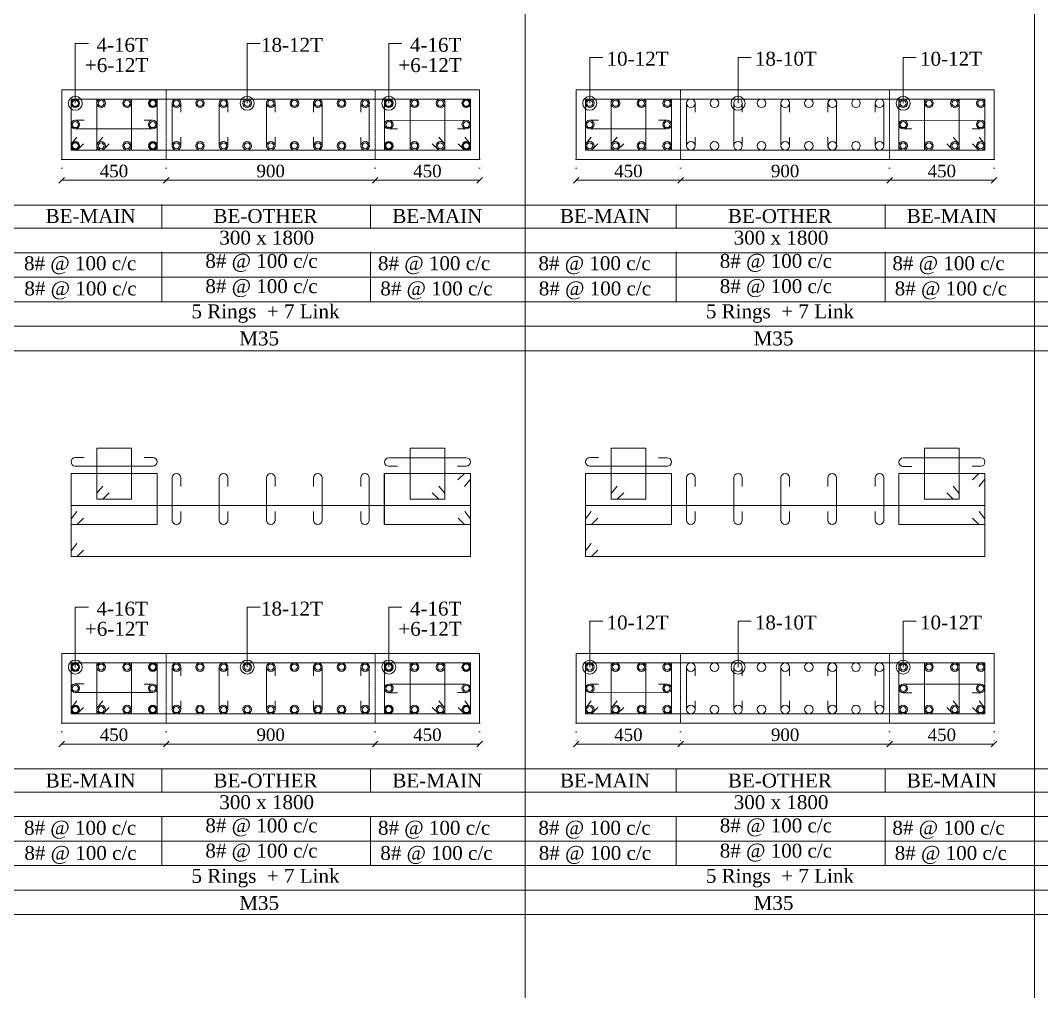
# Model space of a CAD drawing. Header units: millimetres. Extents: x 303 to 27724, y 300 to 68956.
# Drawn here: x 10195 to 14593, y 56484 to 60667 of the extents above; entities that cross this region are included whole.
import ezdxf

# ---------------------------------------------------------------- set-up
doc = ezdxf.new("R2010")
doc.units = ezdxf.units.MM
doc.linetypes.add('( Hidden )', pattern=[0.375, 0.25, -0.125])
doc.linetypes.add('DOT2', pattern=[0.125, 0, -0.125])
doc.layers.get('Defpoints').update_dxf_attribs({"lineweight": 0})
for name, color, linetype, lineweight in [('S-COL. STEEL DIA', 1, 'Continuous', 9), ('S-DIM FOOTING', 7, 'Continuous', 0), ('S-SECTION', 5, 'Continuous', 0), ('S-SECTION MARK', 7, 'Continuous', 0), ('S-SHEET', 7, 'Continuous', 0), ('S-STEEL', 1, 'Continuous', 9), ('S-STEEL-1', 1, 'Continuous', 0), ('S-STEEL-1 C.S.', 106, 'Continuous', 0), ('S-TEXT', 7, 'Continuous', 0)]:
    doc.layers.add(name, color=color, linetype=linetype, lineweight=lineweight)
doc.styles.add('AR', font='ARIALUNI.TTF', dxfattribs={"width": 0.8})
doc.styles.add('S-ROMANS', font='times.ttf')
doc.styles.add('TEXT', font='times.ttf')
doc.dimstyles.new('100', dxfattribs={"dimtxt": 180, "dimasz": 80, "dimexe": 0.18, "dimexo": 0.0625, "dimgap": 1, "dimtad": 1, "dimdec": 0, "dimzin": 0, "dimdsep": 46, "dimtxsty": 'AR', "dimblk": 'DOT', "dimcen": 0.09, "dimse1": 1, "dimse2": 1, "dimclrd": 50, "dimclrt": 256, "dimadec": 0, "dimazin": 0, "dimtfac": 1, "dimtdec": 0, "dimtix": 1, "dimtofl": 0, "dimtmove": 2, "dimatfit": 0, "dimfxl": 1, "dimtolj": 1, "dimtzin": 0, "dimlwd": -1, "dimarcsym": 0})
doc.dimstyles.new('SETU', dxfattribs={"dimtxt": 230, "dimasz": 0.2, "dimexe": 0.1, "dimexo": 0.1, "dimgap": 0.05, "dimtad": 1, "dimdec": 0, "dimzin": 0, "dimdsep": 46, "dimtxsty": 'TEXT', "dimblk": 'OBLIQUE', "dimcen": 0.09, "dimdle": 0.1, "dimclrd": 4, "dimclre": 256, "dimclrt": 256, "dimadec": 1, "dimazin": 0, "dimtfac": 1, "dimtdec": 0, "dimtix": 1, "dimtofl": 0, "dimtmove": 2, "dimatfit": 0, "dimfxl": 1, "dimtolj": 1, "dimtzin": 0, "dimlwd": -1, "dimlwe": -1, "dimarcsym": 1})

# ---------------------------------------------------------------- blocks, each defined once
blk = doc.blocks.new('*U4')
at = {"layer": 'S-COL. STEEL DIA'}
h = blk.add_hatch(color=256, dxfattribs=at)
h.dxf.hatch_style = 1
h.paths.add_polyline_path([(-18.5, 0, 1), (18.5, 0, 1)])
h.paths.add_polyline_path([(13, 0, -1), (-13, 0, -1)], flags=16)
at = {"layer": 'S-COL. STEEL DIA', "lineweight": 5}
for radius in [18.5, 13]:
    blk.add_circle((0, 0), radius, dxfattribs=at)
blk = doc.blocks.new('*U6')
at = {"layer": 'S-COL. STEEL DIA', "lineweight": 5}
for radius in [18.5, 13, 13]:
    blk.add_circle((0, 0), radius, dxfattribs=at)
blk = doc.blocks.new('_Oblique')
at = {"color": 0, "linetype": 'ByBlock', "lineweight": -2}
blk.add_line((-0.5, -0.5), (0.5, 0.5), dxfattribs=at)
blk = doc.blocks.new('*D2070')
at = {"layer": 'Defpoints', "color": 0}
for p in [(10372.5, 57640.1), (10822.5, 57640.1), (10822.5, 57550.2)]:
    blk.add_point(p, dxfattribs=at)
at = {"layer": 'S-DIM FOOTING', "linetype": 'DOT2', "ltscale": 300}
for p, q in [((10372.5, 57639.9), (10372.5, 57550.1)), ((10822.5, 57639.9), (10822.5, 57550.1))]:
    blk.add_line(p, q, dxfattribs=at)
at = {"layer": 'S-DIM FOOTING', "ltscale": 300}
blk.add_line((10372.4, 57550.2), (10822.6, 57550.2), dxfattribs=at)
at = {"layer": 'S-DIM FOOTING', "linetype": 'ByBlock', "xscale": 24, "yscale": 24, "zscale": 24, "rotation": 180}
blk.add_blockref('_Oblique', (10372.5, 57550.2), dxfattribs=at)
at = {"layer": 'S-DIM FOOTING', "linetype": 'ByBlock', "xscale": 24, "yscale": 24, "zscale": 24}
blk.add_blockref('_Oblique', (10822.5, 57550.2), dxfattribs=at)
at = {"layer": 'S-DIM FOOTING', "insert": (10597.5, 57589.7), "char_height": 54, "attachment_point": 5, "style": 'TEXT'}
blk.add_mtext('\\A1;450', dxfattribs=at)
blk = doc.blocks.new('*D2071')
at = {"layer": 'Defpoints', "color": 0}
for p in [(10822.5, 57640.1), (11722.5, 57640.1), (11722.5, 57550.2)]:
    blk.add_point(p, dxfattribs=at)
at = {"layer": 'S-DIM FOOTING', "linetype": 'DOT2', "ltscale": 300}
for p, q in [((10822.5, 57639.9), (10822.5, 57550.1)), ((11722.5, 57639.9), (11722.5, 57550.1))]:
    blk.add_line(p, q, dxfattribs=at)
at = {"layer": 'S-DIM FOOTING', "ltscale": 300}
blk.add_line((10822.4, 57550.2), (11722.6, 57550.2), dxfattribs=at)
at = {"layer": 'S-DIM FOOTING', "linetype": 'ByBlock', "xscale": 24, "yscale": 24, "zscale": 24, "rotation": 180}
blk.add_blockref('_Oblique', (10822.5, 57550.2), dxfattribs=at)
at = {"layer": 'S-DIM FOOTING', "linetype": 'ByBlock', "xscale": 24, "yscale": 24, "zscale": 24}
blk.add_blockref('_Oblique', (11722.5, 57550.2), dxfattribs=at)
at = {"layer": 'S-DIM FOOTING', "insert": (11272.5, 57589.7), "char_height": 54, "attachment_point": 5, "style": 'TEXT'}
blk.add_mtext('\\A1;900', dxfattribs=at)
blk = doc.blocks.new('*D2072')
at = {"layer": 'Defpoints', "color": 0}
for p in [(11722.5, 57640.1), (12172.5, 57640.1), (12172.5, 57550.2)]:
    blk.add_point(p, dxfattribs=at)
at = {"layer": 'S-DIM FOOTING', "linetype": 'DOT2', "ltscale": 300}
for p, q in [((11722.5, 57639.9), (11722.5, 57550.1)), ((12172.5, 57639.9), (12172.5, 57550.1))]:
    blk.add_line(p, q, dxfattribs=at)
at = {"layer": 'S-DIM FOOTING', "ltscale": 300}
blk.add_line((11722.4, 57550.2), (12172.6, 57550.2), dxfattribs=at)
at = {"layer": 'S-DIM FOOTING', "linetype": 'ByBlock', "xscale": 24, "yscale": 24, "zscale": 24, "rotation": 180}
blk.add_blockref('_Oblique', (11722.5, 57550.2), dxfattribs=at)
at = {"layer": 'S-DIM FOOTING', "linetype": 'ByBlock', "xscale": 24, "yscale": 24, "zscale": 24}
blk.add_blockref('_Oblique', (12172.5, 57550.2), dxfattribs=at)
at = {"layer": 'S-DIM FOOTING', "insert": (11947.5, 57589.7), "char_height": 54, "attachment_point": 5, "style": 'TEXT'}
blk.add_mtext('\\A1;450', dxfattribs=at)
blk = doc.blocks.new('_Dot')
at = {"linetype": 'ByBlock', "lineweight": -2}
blk.add_line((-0.5, 0), (-1, 0), dxfattribs=at)
at = {"linetype": 'ByBlock', "const_width": 0.5}
blk.add_lwpolyline([(-0.25, 0, 1), (0.25, 0, 1)], format="xyb", close=True, dxfattribs=at)
blk = doc.blocks.new('*D2073')
at = {"layer": 'Defpoints', "color": 0}
for p in [(10372.5, 60068.1), (10822.5, 60068.1), (10822.5, 59978.3)]:
    blk.add_point(p, dxfattribs=at)
at = {"layer": 'S-DIM FOOTING', "linetype": 'DOT2', "ltscale": 300}
for p, q in [((10372.5, 60068), (10372.5, 59978.1)), ((10822.5, 60068), (10822.5, 59978.1))]:
    blk.add_line(p, q, dxfattribs=at)
at = {"layer": 'S-DIM FOOTING', "ltscale": 300}
blk.add_line((10372.4, 59978.3), (10822.6, 59978.3), dxfattribs=at)
at = {"layer": 'S-DIM FOOTING', "linetype": 'ByBlock', "xscale": 24, "yscale": 24, "zscale": 24, "rotation": 180}
blk.add_blockref('_Oblique', (10372.5, 59978.3), dxfattribs=at)
at = {"layer": 'S-DIM FOOTING', "linetype": 'ByBlock', "xscale": 24, "yscale": 24, "zscale": 24}
blk.add_blockref('_Oblique', (10822.5, 59978.3), dxfattribs=at)
at = {"layer": 'S-DIM FOOTING', "insert": (10597.5, 60017.7), "char_height": 54, "attachment_point": 5, "style": 'TEXT'}
blk.add_mtext('\\A1;450', dxfattribs=at)
blk = doc.blocks.new('*D2074')
at = {"layer": 'Defpoints', "color": 0}
for p in [(10822.5, 60068.1), (11722.5, 60068.1), (11722.5, 59978.3)]:
    blk.add_point(p, dxfattribs=at)
at = {"layer": 'S-DIM FOOTING', "linetype": 'DOT2', "ltscale": 300}
for p, q in [((10822.5, 60068), (10822.5, 59978.1)), ((11722.5, 60068), (11722.5, 59978.1))]:
    blk.add_line(p, q, dxfattribs=at)
at = {"layer": 'S-DIM FOOTING', "ltscale": 300}
blk.add_line((10822.4, 59978.3), (11722.6, 59978.3), dxfattribs=at)
at = {"layer": 'S-DIM FOOTING', "linetype": 'ByBlock', "xscale": 24, "yscale": 24, "zscale": 24, "rotation": 180}
blk.add_blockref('_Oblique', (10822.5, 59978.3), dxfattribs=at)
at = {"layer": 'S-DIM FOOTING', "linetype": 'ByBlock', "xscale": 24, "yscale": 24, "zscale": 24}
blk.add_blockref('_Oblique', (11722.5, 59978.3), dxfattribs=at)
at = {"layer": 'S-DIM FOOTING', "insert": (11272.5, 60017.8), "char_height": 54, "attachment_point": 5, "style": 'TEXT'}
blk.add_mtext('\\A1;900', dxfattribs=at)
blk = doc.blocks.new('*D2075')
at = {"layer": 'Defpoints', "color": 0}
for p in [(11722.5, 60068.1), (12172.5, 60068.1), (12172.5, 59978.3)]:
    blk.add_point(p, dxfattribs=at)
at = {"layer": 'S-DIM FOOTING', "linetype": 'DOT2', "ltscale": 300}
for p, q in [((11722.5, 60068), (11722.5, 59978.1)), ((12172.5, 60068), (12172.5, 59978.1))]:
    blk.add_line(p, q, dxfattribs=at)
at = {"layer": 'S-DIM FOOTING', "ltscale": 300}
blk.add_line((11722.4, 59978.3), (12172.6, 59978.3), dxfattribs=at)
at = {"layer": 'S-DIM FOOTING', "linetype": 'ByBlock', "xscale": 24, "yscale": 24, "zscale": 24, "rotation": 180}
blk.add_blockref('_Oblique', (11722.5, 59978.3), dxfattribs=at)
at = {"layer": 'S-DIM FOOTING', "linetype": 'ByBlock', "xscale": 24, "yscale": 24, "zscale": 24}
blk.add_blockref('_Oblique', (12172.5, 59978.3), dxfattribs=at)
at = {"layer": 'S-DIM FOOTING', "insert": (11947.5, 60017.7), "char_height": 54, "attachment_point": 5, "style": 'TEXT'}
blk.add_mtext('\\A1;450', dxfattribs=at)
blk = doc.blocks.new('*D2115')
at = {"layer": 'Defpoints', "color": 0}
for p in [(12588.1, 57639.9), (13038.1, 57639.9), (13038.1, 57550)]:
    blk.add_point(p, dxfattribs=at)
at = {"layer": 'S-DIM FOOTING', "linetype": 'DOT2', "ltscale": 300}
for p, q in [((12588.1, 57639.8), (12588.1, 57549.9)), ((13038.1, 57639.8), (13038.1, 57549.9))]:
    blk.add_line(p, q, dxfattribs=at)
at = {"layer": 'S-DIM FOOTING', "ltscale": 300}
blk.add_line((12588, 57550), (13038.2, 57550), dxfattribs=at)
at = {"layer": 'S-DIM FOOTING', "linetype": 'ByBlock', "xscale": 24, "yscale": 24, "zscale": 24, "rotation": 180}
blk.add_blockref('_Oblique', (12588.1, 57550), dxfattribs=at)
at = {"layer": 'S-DIM FOOTING', "linetype": 'ByBlock', "xscale": 24, "yscale": 24, "zscale": 24}
blk.add_blockref('_Oblique', (13038.1, 57550), dxfattribs=at)
at = {"layer": 'S-DIM FOOTING', "insert": (12813.1, 57589.5), "char_height": 54, "attachment_point": 5, "style": 'TEXT'}
blk.add_mtext('\\A1;450', dxfattribs=at)
blk = doc.blocks.new('*D2116')
at = {"layer": 'Defpoints', "color": 0}
for p in [(13038.1, 57639.9), (13938.1, 57639.9), (13938.1, 57550)]:
    blk.add_point(p, dxfattribs=at)
at = {"layer": 'S-DIM FOOTING', "linetype": 'DOT2', "ltscale": 300}
for p, q in [((13038.1, 57639.8), (13038.1, 57549.9)), ((13938.1, 57639.8), (13938.1, 57549.9))]:
    blk.add_line(p, q, dxfattribs=at)
at = {"layer": 'S-DIM FOOTING', "ltscale": 300}
blk.add_line((13038, 57550), (13938.2, 57550), dxfattribs=at)
at = {"layer": 'S-DIM FOOTING', "linetype": 'ByBlock', "xscale": 24, "yscale": 24, "zscale": 24, "rotation": 180}
blk.add_blockref('_Oblique', (13038.1, 57550), dxfattribs=at)
at = {"layer": 'S-DIM FOOTING', "linetype": 'ByBlock', "xscale": 24, "yscale": 24, "zscale": 24}
blk.add_blockref('_Oblique', (13938.1, 57550), dxfattribs=at)
at = {"layer": 'S-DIM FOOTING', "insert": (13488.1, 57589.6), "char_height": 54, "attachment_point": 5, "style": 'TEXT'}
blk.add_mtext('\\A1;900', dxfattribs=at)
blk = doc.blocks.new('*D2117')
at = {"layer": 'Defpoints', "color": 0}
for p in [(13938.1, 57639.9), (14388.1, 57639.9), (14388.1, 57550)]:
    blk.add_point(p, dxfattribs=at)
at = {"layer": 'S-DIM FOOTING', "linetype": 'DOT2', "ltscale": 300}
for p, q in [((13938.1, 57639.8), (13938.1, 57549.9)), ((14388.1, 57639.8), (14388.1, 57549.9))]:
    blk.add_line(p, q, dxfattribs=at)
at = {"layer": 'S-DIM FOOTING', "ltscale": 300}
blk.add_line((13938, 57550), (14388.2, 57550), dxfattribs=at)
at = {"layer": 'S-DIM FOOTING', "linetype": 'ByBlock', "xscale": 24, "yscale": 24, "zscale": 24, "rotation": 180}
blk.add_blockref('_Oblique', (13938.1, 57550), dxfattribs=at)
at = {"layer": 'S-DIM FOOTING', "linetype": 'ByBlock', "xscale": 24, "yscale": 24, "zscale": 24}
blk.add_blockref('_Oblique', (14388.1, 57550), dxfattribs=at)
at = {"layer": 'S-DIM FOOTING', "insert": (14163.1, 57589.5), "char_height": 54, "attachment_point": 5, "style": 'TEXT'}
blk.add_mtext('\\A1;450', dxfattribs=at)
blk = doc.blocks.new('*U74')
at = {"layer": 'S-COL. STEEL DIA', "lineweight": 5}
blk.add_circle((0, 0), 18.5, dxfattribs=at)
blk = doc.blocks.new('*D2118')
at = {"layer": 'Defpoints', "color": 0}
for p in [(12588.1, 60068.1), (13038.1, 60068.1), (13038.1, 59978.3)]:
    blk.add_point(p, dxfattribs=at)
at = {"layer": 'S-DIM FOOTING', "linetype": 'DOT2', "ltscale": 300}
for p, q in [((12588.1, 60068), (12588.1, 59978.1)), ((13038.1, 60068), (13038.1, 59978.1))]:
    blk.add_line(p, q, dxfattribs=at)
at = {"layer": 'S-DIM FOOTING', "ltscale": 300}
blk.add_line((12588, 59978.3), (13038.2, 59978.3), dxfattribs=at)
at = {"layer": 'S-DIM FOOTING', "linetype": 'ByBlock', "xscale": 24, "yscale": 24, "zscale": 24, "rotation": 180}
blk.add_blockref('_Oblique', (12588.1, 59978.3), dxfattribs=at)
at = {"layer": 'S-DIM FOOTING', "linetype": 'ByBlock', "xscale": 24, "yscale": 24, "zscale": 24}
blk.add_blockref('_Oblique', (13038.1, 59978.3), dxfattribs=at)
at = {"layer": 'S-DIM FOOTING', "insert": (12813.1, 60017.7), "char_height": 54, "attachment_point": 5, "style": 'TEXT'}
blk.add_mtext('\\A1;450', dxfattribs=at)
blk = doc.blocks.new('*D2119')
at = {"layer": 'Defpoints', "color": 0}
for p in [(13038.1, 60068.1), (13938.1, 60068.1), (13938.1, 59978.3)]:
    blk.add_point(p, dxfattribs=at)
at = {"layer": 'S-DIM FOOTING', "linetype": 'DOT2', "ltscale": 300}
for p, q in [((13038.1, 60068), (13038.1, 59978.1)), ((13938.1, 60068), (13938.1, 59978.1))]:
    blk.add_line(p, q, dxfattribs=at)
at = {"layer": 'S-DIM FOOTING', "ltscale": 300}
blk.add_line((13038, 59978.3), (13938.2, 59978.3), dxfattribs=at)
at = {"layer": 'S-DIM FOOTING', "linetype": 'ByBlock', "xscale": 24, "yscale": 24, "zscale": 24, "rotation": 180}
blk.add_blockref('_Oblique', (13038.1, 59978.3), dxfattribs=at)
at = {"layer": 'S-DIM FOOTING', "linetype": 'ByBlock', "xscale": 24, "yscale": 24, "zscale": 24}
blk.add_blockref('_Oblique', (13938.1, 59978.3), dxfattribs=at)
at = {"layer": 'S-DIM FOOTING', "insert": (13488.1, 60017.8), "char_height": 54, "attachment_point": 5, "style": 'TEXT'}
blk.add_mtext('\\A1;900', dxfattribs=at)
blk = doc.blocks.new('*D2120')
at = {"layer": 'Defpoints', "color": 0}
for p in [(13938.1, 60068.1), (14388.1, 60068.1), (14388.1, 59978.3)]:
    blk.add_point(p, dxfattribs=at)
at = {"layer": 'S-DIM FOOTING', "linetype": 'DOT2', "ltscale": 300}
for p, q in [((13938.1, 60068), (13938.1, 59978.1)), ((14388.1, 60068), (14388.1, 59978.1))]:
    blk.add_line(p, q, dxfattribs=at)
at = {"layer": 'S-DIM FOOTING', "ltscale": 300}
blk.add_line((13938, 59978.3), (14388.2, 59978.3), dxfattribs=at)
at = {"layer": 'S-DIM FOOTING', "linetype": 'ByBlock', "xscale": 24, "yscale": 24, "zscale": 24, "rotation": 180}
blk.add_blockref('_Oblique', (13938.1, 59978.3), dxfattribs=at)
at = {"layer": 'S-DIM FOOTING', "linetype": 'ByBlock', "xscale": 24, "yscale": 24, "zscale": 24}
blk.add_blockref('_Oblique', (14388.1, 59978.3), dxfattribs=at)
at = {"layer": 'S-DIM FOOTING', "insert": (14163.1, 60017.7), "char_height": 54, "attachment_point": 5, "style": 'TEXT'}
blk.add_mtext('\\A1;450', dxfattribs=at)

msp = doc.modelspace()

# ---------------------------------------------------------------- linework, layer by layer
at = {"layer": 'S-SECTION'}
for points, elevation in [([(12172.5, 60068.1), (12172.5, 60368.1), (10372.5, 60368.1), (10372.5, 60068.1)], 7.7), ([(14388.1, 60068.1), (14388.1, 60368.1), (12588.1, 60368.1), (12588.1, 60068.1)], 7.7), ([(12172.5, 57640.1), (12172.5, 57940.1), (10372.5, 57940.1), (10372.5, 57640.1)], 7.8), ([(14388.1, 57639.9), (14388.1, 57939.9), (12588.1, 57939.9), (12588.1, 57639.9)], -7.3)]:
    msp.add_lwpolyline(points, close=True, dxfattribs=dict(at, elevation=elevation))
at = {"layer": 'S-SHEET'}
for p, q in [((12369.1, 68956, -0.3), (12369.1, 299.8, 0.2)), ((14562.7, 68956, 0.5), (14562.7, 299.8, 1)), ((303, 59870.9, 7), (27724.1, 59870.9, 7)), ((10803, 59874.1, -7.6), (10803, 59774.5, -7.6)), ((11703, 59874.1, -7.6), (11703, 59774.5, -7.6)), ((13018.5, 59874.1, -8.3), (13018.5, 59774.5, -8.3)), ((13918.5, 59874.1, -8.3), (13918.5, 59774.5, -8.3)), ((303, 59771.4, -1), (27724.1, 59771.4, -1)), ((303, 59666.1, -1), (27724.1, 59666.1, -1)), ((303, 59666.1, -1), (27724.1, 59666.1, -1)), ((10803, 59669.3, -7.6), (10803, 59458, -7.6)), ((11703, 59669.3, -7.6), (11703, 59458, -7.6)), ((13018.5, 59669.3, -8.3), (13018.5, 59458, -8.3)), ((13918.5, 59669.3, -8.3), (13918.5, 59458, -8.3)), ((303, 59560.3, -1), (27724.1, 59560.3, -1)), ((303, 59454.8, -1), (27724.1, 59454.8, -1)), ((303, 59349.3, -1), (27724.1, 59349.3, -1)), ((303, 57442.8, 7.1), (27724.1, 57442.8, 7.1)), ((10803, 57442.7, -7.3), (10803, 57343.1, -7.3)), ((11703, 57442.7, -7.3), (11703, 57343.1, -7.3)), ((13018.5, 57442.7, -8), (13018.5, 57343.1, -8)), ((13918.5, 57442.7, -8), (13918.5, 57343.1, -8)), ((303, 57343.3, -1), (27724.1, 57343.3, -1)), ((303, 57238.1, -1), (27724.1, 57238.1, -1)), ((303, 57238.1, -1), (27724.1, 57238.1, -1)), ((10803, 57237.9, -7.3), (10803, 57026.6, -7.3)), ((11703, 57237.9, -7.3), (11703, 57026.6, -7.3)), ((13018.5, 57237.9, -8), (13018.5, 57026.6, -8)), ((13918.5, 57237.9, -8), (13918.5, 57026.6, -8)), ((303, 57132.3, -1), (27724.1, 57132.3, -1)), ((303, 57026.8, -1), (27724.1, 57026.8, -1)), ((303, 56921.3, -1), (27724.1, 56921.3, -1))]:
    msp.add_line(p, q, dxfattribs=at)
at = {"layer": 'S-SHEET', "color": 0}
for p, q in [((303, 59243.8, -1), (27724.1, 59243.8, -1)), ((303, 56815.7, -1), (27724.1, 56815.7, -1))]:
    msp.add_line(p, q, dxfattribs=at)
at = {"layer": 'S-STEEL', "color": 1}
for points, elevation in [([(10466.1, 60135.4), (10438.5, 60108.1), (10412.5, 60108.1), (10412.5, 60328.1), (12133.3, 60328.1), (12133.3, 60108.1), (10412.5, 60108.1), (10412.5, 60133.1), (10437.7, 60164)], 7.7), ([(12681.6, 60135.4), (12654.1, 60108.1), (12628.1, 60108.1), (12628.1, 60328.1), (14348.9, 60328.1), (14348.9, 60108.1), (12628.1, 60108.1), (12628.1, 60133.1), (12653.3, 60164)], 7.7), ([(12079, 58688.2), (12106.5, 58715.6), (12132.5, 58715.6), (12132.5, 58495.6), (11761.7, 58495.6), (11761.7, 58715.6), (12132.5, 58715.6), (12132.5, 58690.5), (12107.3, 58659.7)], 7.8), ([(14294.5, 58688.1), (14322.1, 58715.4), (14348.1, 58715.4), (14348.1, 58495.4), (13977.3, 58495.4), (13977.3, 58715.4), (14348.1, 58715.4), (14348.1, 58690.4), (14322.9, 58659.5)], -7.3), ([(10466.1, 58384.8), (10438.5, 58357.5), (10412.5, 58357.5), (10412.5, 58577.5), (12133.3, 58577.5), (12133.3, 58357.5), (10412.5, 58357.5), (10412.5, 58382.5), (10437.7, 58413.4)], 7.8), ([(12681.6, 58384.6), (12654.1, 58357.3), (12628.1, 58357.3), (12628.1, 58577.3), (14348.9, 58577.3), (14348.9, 58357.3), (12628.1, 58357.3), (12628.1, 58382.3), (12653.3, 58413.2)], -7.3), ([(10466.1, 57707.4), (10438.5, 57680.1), (10412.5, 57680.1), (10412.5, 57900.1), (12133.3, 57900.1), (12133.3, 57680.1), (10412.5, 57680.1), (10412.5, 57705.1), (10437.7, 57736)], 7.8), ([(12681.6, 57707.2), (12654.1, 57679.9), (12628.1, 57679.9), (12628.1, 57899.9), (14348.9, 57899.9), (14348.9, 57679.9), (12628.1, 57679.9), (12628.1, 57704.9), (12653.3, 57735.8)], -7.3)]:
    msp.add_lwpolyline(points, dxfattribs=dict(at, elevation=elevation))
at = {"layer": 'S-STEEL', "color": 3}
for points, elevation in [([(10884.9, 60272), (10884.9, 60309.7, 1), (10848, 60309.7), (10848, 60126.6, 1), (10884.9, 60126.6), (10884.9, 60163.8)], 7.7), ([(11088.2, 60272), (11088.2, 60309.7, 1), (11051.2, 60309.7), (11051.2, 60126.6, 1), (11088.2, 60126.6), (11088.2, 60163.8)], 7.7), ([(11291.4, 60272), (11291.4, 60309.7, 1), (11254.5, 60309.7), (11254.5, 60126.6, 1), (11291.4, 60126.6), (11291.4, 60163.8)], 7.7), ([(11456.9, 60272), (11456.9, 60309.7, -1), (11493.8, 60309.7), (11493.8, 60126.6, -1), (11456.9, 60126.6), (11456.9, 60163.8)], 7.7), ([(11660.1, 60272), (11660.1, 60309.7, -1), (11697, 60309.7), (11697, 60126.6, -1), (11660.1, 60126.6), (11660.1, 60163.8)], 7.7), ([(13100.5, 60272), (13100.5, 60309.7, 1), (13063.6, 60309.7), (13063.6, 60126.6, 1), (13100.5, 60126.6), (13100.5, 60163.8)], 7.7), ([(13303.7, 60272), (13303.7, 60309.7, 1), (13266.8, 60309.7), (13266.8, 60126.6, 1), (13303.7, 60126.6), (13303.7, 60163.8)], 7.7), ([(13506.9, 60272), (13506.9, 60309.7, 1), (13470, 60309.7), (13470, 60126.6, 1), (13506.9, 60126.6), (13506.9, 60163.8)], 7.7), ([(13672.5, 60272), (13672.5, 60309.7, -1), (13709.4, 60309.7), (13709.4, 60126.6, -1), (13672.5, 60126.6), (13672.5, 60163.8)], 7.7), ([(13875.7, 60272), (13875.7, 60309.7, -1), (13912.6, 60309.7), (13912.6, 60126.6, -1), (13875.7, 60126.6), (13875.7, 60163.8)], 7.7), ([(10468.7, 60236.8), (10431, 60236.8, 1), (10431, 60199.9), (10764.9, 60199.6, 1), (10764.9, 60236.5), (10727.6, 60236.5)], 7.4), ([(11818.7, 60199.3), (11781, 60199.3, -1), (11781, 60236.2), (12114.9, 60236.5, -1), (12114.9, 60199.6), (12077.6, 60199.6)], 7.4), ([(12684.2, 60236.8), (12646.5, 60236.8, 1), (12646.5, 60199.9), (12980.4, 60199.6, 1), (12980.4, 60236.5), (12943.2, 60236.5)], 7.4), ([(14034.2, 60199.2), (13996.5, 60199.2, -1), (13996.5, 60236.1), (14330.4, 60236.4, -1), (14330.4, 60199.5), (14293.2, 60199.5)], 7.4), ([(10468.7, 58783.8), (10431, 58783.8, 1), (10431, 58746.9), (10764.9, 58746.6, 1), (10764.9, 58783.5), (10727.6, 58783.5)], 7.4), ([(11818.7, 58746.2), (11781, 58746.2, -1), (11781, 58783.1), (12114.9, 58783.4, -1), (12114.9, 58746.5), (12077.6, 58746.5)], 7.4), ([(12684.2, 58783.5), (12646.5, 58783.5, 1), (12646.5, 58746.6), (12980.4, 58746.3, 1), (12980.4, 58783.2), (12943.2, 58783.2)], -7.7), ([(14034.2, 58746), (13996.5, 58746, -1), (13996.5, 58782.9), (14330.4, 58783.2, -1), (14330.4, 58746.3), (14293.2, 58746.3)], -7.7), ([(10884.9, 58551.6), (10884.9, 58513.9, -1), (10848, 58513.9), (10848, 58697, -1), (10884.9, 58697), (10884.9, 58659.8)], 7.8), ([(11088.2, 58551.6), (11088.2, 58513.9, -1), (11051.2, 58513.9), (11051.2, 58697, -1), (11088.2, 58697), (11088.2, 58659.8)], 7.8), ([(11291.4, 58551.6), (11291.4, 58513.9, -1), (11254.5, 58513.9), (11254.5, 58697, -1), (11291.4, 58697), (11291.4, 58659.8)], 7.8), ([(11456.9, 58551.6), (11456.9, 58513.9, 1), (11493.8, 58513.9), (11493.8, 58697, 1), (11456.9, 58697), (11456.9, 58659.8)], 7.8), ([(11660.1, 58551.6), (11660.1, 58513.9, 1), (11697, 58513.9), (11697, 58697, 1), (11660.1, 58697), (11660.1, 58659.8)], 7.8), ([(13100.5, 58551.5), (13100.5, 58513.8, -1), (13063.6, 58513.8), (13063.6, 58696.9, -1), (13100.5, 58696.9), (13100.5, 58659.6)], -7.3), ([(13303.7, 58551.5), (13303.7, 58513.8, -1), (13266.8, 58513.8), (13266.8, 58696.9, -1), (13303.7, 58696.9), (13303.7, 58659.6)], -7.3), ([(13506.9, 58551.5), (13506.9, 58513.8, -1), (13470, 58513.8), (13470, 58696.9, -1), (13506.9, 58696.9), (13506.9, 58659.6)], -7.3), ([(13672.5, 58551.5), (13672.5, 58513.8, 1), (13709.4, 58513.8), (13709.4, 58696.9, 1), (13672.5, 58696.9), (13672.5, 58659.6)], -7.3), ([(13875.7, 58551.5), (13875.7, 58513.8, 1), (13912.6, 58513.8), (13912.6, 58696.9, 1), (13875.7, 58696.9), (13875.7, 58659.6)], -7.3), ([(10884.9, 57843.9), (10884.9, 57881.6, 1), (10848, 57881.6), (10848, 57698.5, 1), (10884.9, 57698.5), (10884.9, 57735.8)], 7.8), ([(11088.2, 57843.9), (11088.2, 57881.6, 1), (11051.2, 57881.6), (11051.2, 57698.5, 1), (11088.2, 57698.5), (11088.2, 57735.8)], 7.8), ([(11291.4, 57843.9), (11291.4, 57881.6, 1), (11254.5, 57881.6), (11254.5, 57698.5, 1), (11291.4, 57698.5), (11291.4, 57735.8)], 7.8), ([(11456.9, 57843.9), (11456.9, 57881.6, -1), (11493.8, 57881.6), (11493.8, 57698.5, -1), (11456.9, 57698.5), (11456.9, 57735.8)], 7.8), ([(11660.1, 57843.9), (11660.1, 57881.6, -1), (11697, 57881.6), (11697, 57698.5, -1), (11660.1, 57698.5), (11660.1, 57735.8)], 7.8), ([(13100.5, 57843.7), (13100.5, 57881.4, 1), (13063.6, 57881.4), (13063.6, 57698.3, 1), (13100.5, 57698.3), (13100.5, 57735.6)], -7.3), ([(13303.7, 57843.7), (13303.7, 57881.4, 1), (13266.8, 57881.4), (13266.8, 57698.3, 1), (13303.7, 57698.3), (13303.7, 57735.6)], -7.3), ([(13506.9, 57843.7), (13506.9, 57881.4, 1), (13470, 57881.4), (13470, 57698.3, 1), (13506.9, 57698.3), (13506.9, 57735.6)], -7.3), ([(13672.5, 57843.7), (13672.5, 57881.4, -1), (13709.4, 57881.4), (13709.4, 57698.3, -1), (13672.5, 57698.3), (13672.5, 57735.6)], -7.3), ([(13875.7, 57843.7), (13875.7, 57881.4, -1), (13912.6, 57881.4), (13912.6, 57698.3, -1), (13875.7, 57698.3), (13875.7, 57735.6)], -7.3), ([(10468.7, 57808.8), (10431, 57808.8, 1), (10431, 57771.9), (10764.9, 57771.6, 1), (10764.9, 57808.5), (10727.6, 57808.5)], 7.4), ([(11818.7, 57771.2), (11781, 57771.2, -1), (11781, 57808.1), (12114.9, 57808.4, -1), (12114.9, 57771.5), (12077.6, 57771.5)], 7.4), ([(12684.2, 57808.5), (12646.5, 57808.5, 1), (12646.5, 57771.6), (12980.4, 57771.3, 1), (12980.4, 57808.2), (12943.2, 57808.2)], -7.7), ([(14034.2, 57771), (13996.5, 57771, -1), (13996.5, 57807.9), (14330.4, 57808.2, -1), (14330.4, 57771.3), (14293.2, 57771.3)], -7.7)]:
    msp.add_lwpolyline(points, format="xyb", dxfattribs=dict(at, elevation=elevation))
at = {"layer": 'S-STEEL-1', "color": 6}
for points, elevation in [([(10466.1, 60135.4), (10438.5, 60108.1), (10412.5, 60108.1), (10412.5, 60328.1), (10783.3, 60328.1), (10783.3, 60108.1), (10412.5, 60108.1), (10412.5, 60133.1), (10437.7, 60164)], 7.7), ([(12079.8, 60135.4), (12107.3, 60108.1), (12133.3, 60108.1), (12133.3, 60328.1), (11762.5, 60328.1), (11762.5, 60108.1), (12133.3, 60108.1), (12133.3, 60133.1), (12108.1, 60164)], 7.7), ([(12681.6, 60135.4), (12654.1, 60108.1), (12628.1, 60108.1), (12628.1, 60328.1), (12998.9, 60328.1), (12998.9, 60108.1), (12628.1, 60108.1), (12628.1, 60133.1), (12653.3, 60164)], 7.7), ([(14295.3, 60135.4), (14322.9, 60108.1), (14348.9, 60108.1), (14348.9, 60328.1), (13978.1, 60328.1), (13978.1, 60108.1), (14348.9, 60108.1), (14348.9, 60133.1), (14323.7, 60164)], 7.7), ([(10466.1, 58522.9), (10438.5, 58495.6), (10412.5, 58495.6), (10412.5, 58715.6), (10783.3, 58715.6), (10783.3, 58495.6), (10412.5, 58495.6), (10412.5, 58520.6), (10437.7, 58551.4)], 7.8), ([(12079.8, 58522.9), (12107.3, 58495.6), (12133.3, 58495.6), (12133.3, 58715.6), (11762.5, 58715.6), (11762.5, 58495.6), (12133.3, 58495.6), (12133.3, 58520.6), (12108.1, 58551.4)], 7.8), ([(12681.6, 58522.7), (12654.1, 58495.4), (12628.1, 58495.4), (12628.1, 58715.4), (12998.9, 58715.4), (12998.9, 58495.4), (12628.1, 58495.4), (12628.1, 58520.4), (12653.3, 58551.3)], -7.3), ([(14295.3, 58522.7), (14322.9, 58495.4), (14348.9, 58495.4), (14348.9, 58715.4), (13978.1, 58715.4), (13978.1, 58495.4), (14348.9, 58495.4), (14348.9, 58520.4), (14323.7, 58551.3)], -7.3), ([(10466.1, 57707.4), (10438.5, 57680.1), (10412.5, 57680.1), (10412.5, 57900.1), (10783.3, 57900.1), (10783.3, 57680.1), (10412.5, 57680.1), (10412.5, 57705.1), (10437.7, 57736)], 7.8), ([(12079.8, 57707.4), (12107.3, 57680.1), (12133.3, 57680.1), (12133.3, 57900.1), (11762.5, 57900.1), (11762.5, 57680.1), (12133.3, 57680.1), (12133.3, 57705.1), (12108.1, 57736)], 7.8), ([(12681.6, 57707.2), (12654.1, 57679.9), (12628.1, 57679.9), (12628.1, 57899.9), (12998.9, 57899.9), (12998.9, 57679.9), (12628.1, 57679.9), (12628.1, 57704.9), (12653.3, 57735.8)], -7.3), ([(14295.3, 57707.2), (14322.9, 57679.9), (14348.9, 57679.9), (14348.9, 57899.9), (13978.1, 57899.9), (13978.1, 57679.9), (14348.9, 57679.9), (14348.9, 57704.9), (14323.7, 57735.8)], -7.3)]:
    msp.add_lwpolyline(points, dxfattribs=dict(at, elevation=elevation))
at = {"layer": 'S-STEEL-1', "color": 41}
for points, elevation in [([(10577.4, 60135.4), (10549.8, 60108.1), (10523.8, 60108.1), (10523.8, 60328.1), (10673.2, 60328.1), (10673.2, 60108.1), (10523.8, 60108.1), (10523.8, 60133.1), (10549, 60164)], 7.7), ([(11968.5, 60135.4), (11996, 60108.1), (12022, 60108.1), (12022, 60328.1), (11872.6, 60328.1), (11872.6, 60108.1), (12022, 60108.1), (12022, 60133.1), (11996.8, 60164)], 7.7), ([(12792.9, 60135.4), (12765.4, 60108.1), (12739.4, 60108.1), (12739.4, 60328.1), (12888.8, 60328.1), (12888.8, 60108.1), (12739.4, 60108.1), (12739.4, 60133.1), (12764.6, 60164)], 7.7), ([(14184, 60135.4), (14211.6, 60108.1), (14237.6, 60108.1), (14237.6, 60328.1), (14088.2, 60328.1), (14088.2, 60108.1), (14237.6, 60108.1), (14237.6, 60133.1), (14212.4, 60164)], 7.7), ([(10577.4, 58632.3), (10549.8, 58604.9), (10523.8, 58604.9), (10523.8, 58824.9), (10673.2, 58824.9), (10673.2, 58604.9), (10523.8, 58604.9), (10523.8, 58630), (10549, 58660.8)], 7.8), ([(11968.5, 58632.3), (11996, 58604.9), (12022, 58604.9), (12022, 58824.9), (11872.6, 58824.9), (11872.6, 58604.9), (12022, 58604.9), (12022, 58630), (11996.8, 58660.8)], 7.8), ([(12792.9, 58632.1), (12765.4, 58604.8), (12739.4, 58604.8), (12739.4, 58824.8), (12888.8, 58824.8), (12888.8, 58604.8), (12739.4, 58604.8), (12739.4, 58629.8), (12764.6, 58660.7)], -7.3), ([(14184, 58632.1), (14211.6, 58604.8), (14237.6, 58604.8), (14237.6, 58824.8), (14088.2, 58824.8), (14088.2, 58604.8), (14237.6, 58604.8), (14237.6, 58629.8), (14212.4, 58660.7)], -7.3), ([(10577.4, 57707.4), (10549.8, 57680.1), (10523.8, 57680.1), (10523.8, 57900.1), (10673.2, 57900.1), (10673.2, 57680.1), (10523.8, 57680.1), (10523.8, 57705.1), (10549, 57736)], 7.8), ([(11968.5, 57707.4), (11996, 57680.1), (12022, 57680.1), (12022, 57900.1), (11872.6, 57900.1), (11872.6, 57680.1), (12022, 57680.1), (12022, 57705.1), (11996.8, 57736)], 7.8), ([(12792.9, 57707.2), (12765.4, 57679.9), (12739.4, 57679.9), (12739.4, 57899.9), (12888.8, 57899.9), (12888.8, 57679.9), (12739.4, 57679.9), (12739.4, 57704.9), (12764.6, 57735.8)], -7.3), ([(14184, 57707.2), (14211.6, 57679.9), (14237.6, 57679.9), (14237.6, 57899.9), (14088.2, 57899.9), (14088.2, 57679.9), (14237.6, 57679.9), (14237.6, 57704.9), (14212.4, 57735.8)], -7.3)]:
    msp.add_lwpolyline(points, dxfattribs=dict(at, elevation=elevation))
at = {"layer": 'S-STEEL-1 C.S.', "color": 8, "linetype": '( Hidden )'}
for p, q in [((10822.5, 60068.1, 7.7), (10822.5, 60368.1, 7.7)), ((11722.5, 60068.1, 7.7), (11722.5, 60368.1, 7.7)), ((13038.1, 60068.1, 7.7), (13038.1, 60368.1, 7.7)), ((13938.1, 60068.1, 7.7), (13938.1, 60368.1, 7.7)), ((10822.5, 57640.1, 7.8), (10822.5, 57940.1, 7.8)), ((11722.5, 57640.1, 7.8), (11722.5, 57940.1, 7.8)), ((13038.1, 57639.9, -7.3), (13038.1, 57939.9, -7.3)), ((13938.1, 57639.9, -7.3), (13938.1, 57939.9, -7.3))]:
    msp.add_line(p, q, dxfattribs=at)

# ---------------------------------------------------------------- block references
at = {"layer": 'S-COL. STEEL DIA', "xscale": -1, "rotation": 180}
for name, p in [('*U4', (10431, 60309.7, 7.7)), ('*U6', (10866.5, 60309.7, 7.7)), ('*U6', (10968.1, 60309.7, 7.7)), ('*U6', (11069.7, 60309.7, 7.7)), ('*U6', (11171.3, 60309.7, 7.7)), ('*U6', (11272.9, 60309.7, 7.7)), ('*U6', (11374.5, 60309.7, 7.7)), ('*U6', (11476.1, 60309.7, 7.7)), ('*U6', (11577.8, 60309.7, 7.7)), ('*U6', (11679.4, 60309.7, 7.7)), ('*U4', (11781, 60309.7, 7.7)), ('*U6', (11892.3, 60309.7, 7.7)), ('*U6', (12003.6, 60309.7, 7.7)), ('*U6', (12646.5, 60309.7, 7.7)), ('*U74', (13082, 60309.7, 7.7)), ('*U74', (13183.6, 60309.7, 7.7)), ('*U74', (13285.3, 60309.7, 7.7)), ('*U74', (13386.9, 60309.7, 7.7)), ('*U74', (13488.5, 60309.7, 7.7)), ('*U74', (13590.1, 60309.7, 7.7)), ('*U74', (13691.7, 60309.7, 7.7)), ('*U74', (13793.3, 60309.7, 7.7)), ('*U74', (13894.9, 60309.7, 7.7)), ('*U6', (13996.5, 60309.7, 7.7)), ('*U6', (14107.8, 60309.7, 7.7)), ('*U6', (14219.1, 60309.7, 7.7)), ('*U4', (10431, 57881.6, 7.8)), ('*U6', (10866.5, 57881.6, 7.8)), ('*U6', (10968.1, 57881.6, 7.8)), ('*U6', (11069.7, 57881.6, 7.8)), ('*U6', (11171.3, 57881.6, 7.8)), ('*U6', (11272.9, 57881.6, 7.8)), ('*U6', (11374.5, 57881.6, 7.8)), ('*U6', (11476.1, 57881.6, 7.8)), ('*U6', (11577.8, 57881.6, 7.8)), ('*U6', (11679.4, 57881.6, 7.8)), ('*U4', (11781, 57881.6, 7.8)), ('*U6', (11892.3, 57881.6, 7.8)), ('*U6', (12003.6, 57881.6, 7.8)), ('*U6', (12646.5, 57881.4, -7.3)), ('*U74', (13082, 57881.4, -7.3)), ('*U74', (13183.6, 57881.4, -7.3)), ('*U74', (13285.3, 57881.4, -7.3)), ('*U74', (13386.9, 57881.4, -7.3)), ('*U74', (13488.5, 57881.4, -7.3)), ('*U74', (13590.1, 57881.4, -7.3)), ('*U74', (13691.7, 57881.4, -7.3)), ('*U74', (13793.3, 57881.4, -7.3)), ('*U74', (13894.9, 57881.4, -7.3)), ('*U6', (13996.5, 57881.4, -7.3)), ('*U6', (14107.8, 57881.4, -7.3)), ('*U6', (14219.1, 57881.4, -7.3))]:
    msp.add_blockref(name, p, dxfattribs=at)
at = {"layer": 'S-COL. STEEL DIA', "rotation": 180}
for name, p in [('*U6', (10542.3, 60309.7, 7.7)), ('*U6', (10653.6, 60309.7, 7.7)), ('*U4', (10764.9, 60309.7, 7.7)), ('*U4', (12114.9, 60309.7, 7.7)), ('*U6', (12757.8, 60309.7, 7.7)), ('*U6', (12869.1, 60309.7, 7.7)), ('*U6', (12980.4, 60309.7, 7.7)), ('*U6', (14330.4, 60309.7, 7.7)), ('*U6', (10542.3, 57881.6, 7.8)), ('*U6', (10653.6, 57881.6, 7.8)), ('*U4', (10764.9, 57881.6, 7.8)), ('*U4', (12114.9, 57881.6, 7.8)), ('*U6', (12757.8, 57881.4, -7.3)), ('*U6', (12869.1, 57881.4, -7.3)), ('*U6', (12980.4, 57881.4, -7.3)), ('*U6', (14330.4, 57881.4, -7.3))]:
    msp.add_blockref(name, p, dxfattribs=at)
at = {"layer": 'S-COL. STEEL DIA'}
for name, p in [('*U6', (10431, 60218.1, 7.7)), ('*U6', (11781.8, 60218.1, 7.7)), ('*U6', (12646.5, 60218.1, 7.7)), ('*U6', (13997.3, 60218.1, 7.7)), ('*U4', (10431, 60126.6, 7.7)), ('*U6', (10866.5, 60126.6, 7.7)), ('*U6', (10968.1, 60126.6, 7.7)), ('*U6', (11069.7, 60126.6, 7.7)), ('*U6', (11171.3, 60126.6, 7.7)), ('*U6', (11272.9, 60126.6, 7.7)), ('*U6', (11374.5, 60126.6, 7.7)), ('*U6', (11476.1, 60126.6, 7.7)), ('*U6', (11577.8, 60126.6, 7.7)), ('*U6', (11679.4, 60126.6, 7.7)), ('*U4', (11781, 60126.6, 7.7)), ('*U6', (11892.3, 60126.6, 7.7)), ('*U6', (12003.6, 60126.6, 7.7)), ('*U6', (12646.5, 60126.6, 7.7)), ('*U74', (13082, 60126.6, 7.7)), ('*U74', (13183.6, 60126.6, 7.7)), ('*U74', (13285.3, 60126.6, 7.7)), ('*U74', (13386.9, 60126.6, 7.7)), ('*U74', (13488.5, 60126.6, 7.7)), ('*U74', (13590.1, 60126.6, 7.7)), ('*U74', (13691.7, 60126.6, 7.7)), ('*U74', (13793.3, 60126.6, 7.7)), ('*U74', (13894.9, 60126.6, 7.7)), ('*U6', (13996.5, 60126.6, 7.7)), ('*U6', (14107.8, 60126.6, 7.7)), ('*U6', (14219.1, 60126.6, 7.7)), ('*U6', (10431, 57790.1, 7.8)), ('*U6', (11781.8, 57790.1, 7.8)), ('*U6', (12646.5, 57789.9, -7.3)), ('*U6', (13997.3, 57789.9, -7.3)), ('*U4', (10431, 57698.5, 7.8)), ('*U6', (10866.5, 57698.5, 7.8)), ('*U6', (10968.1, 57698.5, 7.8)), ('*U6', (11069.7, 57698.5, 7.8)), ('*U6', (11171.3, 57698.5, 7.8)), ('*U6', (11272.9, 57698.5, 7.8)), ('*U6', (11374.5, 57698.5, 7.8)), ('*U6', (11476.1, 57698.5, 7.8)), ('*U6', (11577.8, 57698.5, 7.8)), ('*U6', (11679.4, 57698.5, 7.8)), ('*U4', (11781, 57698.5, 7.8)), ('*U6', (11892.3, 57698.5, 7.8)), ('*U6', (12003.6, 57698.5, 7.8)), ('*U6', (12646.5, 57698.3, -7.3)), ('*U74', (13082, 57698.3, -7.3)), ('*U74', (13183.6, 57698.3, -7.3)), ('*U74', (13285.3, 57698.3, -7.3)), ('*U74', (13386.9, 57698.3, -7.3)), ('*U74', (13488.5, 57698.3, -7.3)), ('*U74', (13590.1, 57698.3, -7.3)), ('*U74', (13691.7, 57698.3, -7.3)), ('*U74', (13793.3, 57698.3, -7.3)), ('*U74', (13894.9, 57698.3, -7.3)), ('*U6', (13996.5, 57698.3, -7.3)), ('*U6', (14107.8, 57698.3, -7.3)), ('*U6', (14219.1, 57698.3, -7.3))]:
    msp.add_blockref(name, p, dxfattribs=at)
at = {"layer": 'S-COL. STEEL DIA', "xscale": -1}
for name, p in [('*U6', (10764.1, 60218.1, 7.7)), ('*U6', (12114.9, 60218.1, 7.7)), ('*U6', (12979.6, 60218.1, 7.7)), ('*U6', (14330.4, 60218.1, 7.7)), ('*U6', (10542.3, 60126.6, 7.7)), ('*U6', (10653.6, 60126.6, 7.7)), ('*U4', (10764.9, 60126.6, 7.7)), ('*U4', (12114.9, 60126.6, 7.7)), ('*U6', (12757.8, 60126.6, 7.7)), ('*U6', (12869.1, 60126.6, 7.7)), ('*U6', (12980.4, 60126.6, 7.7)), ('*U6', (14330.4, 60126.6, 7.7)), ('*U6', (10764.1, 57790.1, 7.8)), ('*U6', (12114.9, 57790.1, 7.8)), ('*U6', (12979.6, 57789.9, -7.3)), ('*U6', (14330.4, 57789.9, -7.3)), ('*U6', (10542.3, 57698.5, 7.8)), ('*U6', (10653.6, 57698.5, 7.8)), ('*U4', (10764.9, 57698.5, 7.8)), ('*U4', (12114.9, 57698.5, 7.8)), ('*U6', (12757.8, 57698.3, -7.3)), ('*U6', (12869.1, 57698.3, -7.3)), ('*U6', (12980.4, 57698.3, -7.3)), ('*U6', (14330.4, 57698.3, -7.3))]:
    msp.add_blockref(name, p, dxfattribs=at)

# ---------------------------------------------------------------- texts
at = {"layer": 'S-TEXT', "color": 7, "style": 'TEXT'}
for s, p in [('4-16T', (10522, 60531.5, 7.7)), ('18-12T', (11230.6, 60531.5, 7.7)), ('4-16T', (11872, 60531.5, 7.7)), ('10-12T', (12719.1, 60471.7, 7.7)), ('18-10T', (13357.8, 60471.7, 7.7)), ('10-12T', (14069.1, 60471.7, 7.7)), ('+6-12T', (10472.3, 60444.4, 7.7)), ('+6-12T', (11822.3, 60444.4, 7.7)), ('4-16T', (10522, 58103.5, 7.8)), ('18-12T', (11230.6, 58103.5, 7.8)), ('4-16T', (11872, 58103.5, 7.8)), ('10-12T', (12719.1, 58043.5, -7.3)), ('18-10T', (13357.8, 58043.5, -7.3)), ('10-12T', (14069.1, 58043.5, -7.3)), ('+6-12T', (10472.3, 58016.4, 7.8)), ('+6-12T', (11822.3, 58016.4, 7.8))]:
    msp.add_text(s, height=60, dxfattribs=at).set_placement(p)
at = {"layer": 'S-TEXT', "style": 'S-ROMANS'}
for s, p in [('BE-MAIN ', (10303, 59794.3, -7.6)), ('BE-OTHER', (11026, 59794.3, -7.6)), ('BE-MAIN ', (11796.5, 59794.3, -7.6)), ('BE-MAIN ', (12518.6, 59794.3, -8.3)), ('BE-OTHER', (13241.6, 59794.3, -8.3)), ('BE-MAIN ', (14012.1, 59794.3, -8.3)), ('300 x 1800', (11051.3, 59701.1, -7.6)), ('300 x 1800', (13266.8, 59701.1, -8.3)), ('8# @ 100 c/c', (10210, 59590.8, -7.6)), ('8# @ 100 c/c', (10991, 59600.8, -7.6)), ('8# @ 100 c/c', (11734.5, 59590.8, -7.6)), ('8# @ 100 c/c', (12425.6, 59590.8, -8.3)), ('8# @ 100 c/c', (13206.6, 59600.8, -8.3)), ('8# @ 100 c/c', (13950.1, 59590.8, -8.3)), ('8# @ 100 c/c', (10991, 59492.2, -7.6)), ('8# @ 100 c/c', (13206.6, 59492.2, -8.3)), ('8# @ 100 c/c', (10211.5, 59482.2, -7.6)), ('8# @ 100 c/c', (11744.5, 59482.2, -7.6)), ('8# @ 100 c/c', (12427.1, 59482.2, -8.3)), ('8# @ 100 c/c', (13960.1, 59482.2, -8.3)), ('5 Rings  + 7 Link', (10931.3, 59383.7, -7.6)), ('5 Rings  + 7 Link', (13146.8, 59383.7, -8.3)), ('M35', (11137.2, 59267, -7.6)), ('M35', (13352.7, 59267, -8.3)), ('BE-MAIN ', (10303, 57362.9, -7.3)), ('BE-OTHER', (11026, 57362.9, -7.3)), ('BE-MAIN ', (11796.5, 57362.9, -7.3)), ('BE-MAIN ', (12518.6, 57362.9, -8)), ('BE-OTHER', (13241.6, 57362.9, -8)), ('BE-MAIN ', (14012.1, 57362.9, -8)), ('300 x 1800', (11051.3, 57269.6, -7.3)), ('300 x 1800', (13266.8, 57269.6, -8)), ('8# @ 100 c/c', (10210, 57159.4, -7.3)), ('8# @ 100 c/c', (10991, 57169.4, -7.3)), ('8# @ 100 c/c', (11734.5, 57159.4, -7.3)), ('8# @ 100 c/c', (12425.6, 57159.4, -8)), ('8# @ 100 c/c', (13206.6, 57169.4, -8)), ('8# @ 100 c/c', (13950.1, 57159.4, -8)), ('8# @ 100 c/c', (10211.5, 57050.8, -7.3)), ('8# @ 100 c/c', (10991, 57060.8, -7.3)), ('8# @ 100 c/c', (11744.5, 57050.8, -7.3)), ('8# @ 100 c/c', (12427.1, 57050.8, -8)), ('8# @ 100 c/c', (13206.6, 57060.8, -8)), ('8# @ 100 c/c', (13960.1, 57050.8, -8)), ('5 Rings  + 7 Link', (10931.3, 56952.3, -7.3)), ('5 Rings  + 7 Link', (13146.8, 56952.3, -8)), ('M35', (11137.2, 56835.5, -7.3)), ('M35', (13352.7, 56835.5, -8))]:
    msp.add_text(s, height=60, dxfattribs=at).set_placement(p)

# ---------------------------------------------------------------- dimensions: what is measured, and where the dimension line sits
at = {"layer": 'S-DIM FOOTING', "ltscale": 300}
for base, p1, p2, picture, middle in [((10822.5, 59978.3, 7.4), (10372.5, 60068.1, 7.7), (10822.5, 60068.1, 7.7), '*D2073', (10597.5, 60017.7, 7.4)), ((11722.5, 59978.3, 7.4), (10822.5, 60068.1, 7.7), (11722.5, 60068.1, 7.7), '*D2074', (11272.5, 60017.8, 7.4)), ((12172.5, 59978.3, 7.4), (11722.5, 60068.1, 7.7), (12172.5, 60068.1, 7.7), '*D2075', (11947.5, 60017.7, 7.4)), ((13038.1, 59978.3, 7.4), (12588.1, 60068.1, 7.7), (13038.1, 60068.1, 7.7), '*D2118', (12813.1, 60017.7, 7.4)), ((13938.1, 59978.3, 7.4), (13038.1, 60068.1, 7.7), (13938.1, 60068.1, 7.7), '*D2119', (13488.1, 60017.8, 7.4)), ((14388.1, 59978.3, 7.4), (13938.1, 60068.1, 7.7), (14388.1, 60068.1, 7.7), '*D2120', (14163.1, 60017.7, 7.4)), ((10822.5, 57550.2, 7.4), (10372.5, 57640.1, 7.8), (10822.5, 57640.1, 7.8), '*D2070', (10597.5, 57589.7, 7.4)), ((11722.5, 57550.2, 7.4), (10822.5, 57640.1, 7.8), (11722.5, 57640.1, 7.8), '*D2071', (11272.5, 57589.7, 7.4)), ((12172.5, 57550.2, 7.4), (11722.5, 57640.1, 7.8), (12172.5, 57640.1, 7.8), '*D2072', (11947.5, 57589.7, 7.4)), ((13038.1, 57550, -7.7), (12588.1, 57639.9, -7.3), (13038.1, 57639.9, -7.3), '*D2115', (12813.1, 57589.5, -7.7)), ((13938.1, 57550, -7.7), (13038.1, 57639.9, -7.3), (13938.1, 57639.9, -7.3), '*D2116', (13488.1, 57589.6, -7.7)), ((14388.1, 57550, -7.7), (13938.1, 57639.9, -7.3), (14388.1, 57639.9, -7.3), '*D2117', (14163.1, 57589.5, -7.7))]:
    dim = msp.add_linear_dim(base=base, p1=p1, p2=p2, angle=180, dimstyle='SETU', override={"dimscale": 1.2, "dimtxt": 45, "dimasz": 20, "dimgap": 10, "dimblk1": 'Oblique', "dimblk2": 'Oblique', "dimsah": 1, "dimclrd": 256, "dimarcsym": 1}, dxfattribs=at)
    dim.commit()
    dim.dimension.update_dxf_attribs({"geometry": picture, "text_midpoint": middle})

# ---------------------------------------------------------------- leaders
at = {"layer": 'S-SECTION MARK'}
for points in [[(10431, 60309.7, 7.7), (10431, 60567.4, 7.7), (10487.4, 60567.4, 7.7)], [(11171.3, 60309.7, 7.7), (11171.3, 60567.4, 7.7), (11227.7, 60567.4, 7.7)], [(11781, 60309.7, 7.7), (11781, 60567.4, 7.7), (11837.4, 60567.4, 7.7)], [(12646.5, 60309.7, 7.7), (12646.5, 60507.6, 7.7), (12703, 60507.6, 7.7)], [(13285.3, 60309.7, 7.7), (13285.3, 60507.6, 7.7), (13341.7, 60507.6, 7.7)], [(13996.5, 60309.7, 7.7), (13996.5, 60507.6, 7.7), (14053, 60507.6, 7.7)], [(10431, 57881.6, 7.8), (10431, 58139.3, 7.8), (10487.4, 58139.3, 7.8)], [(11171.3, 57881.6, 7.8), (11171.3, 58139.3, 7.8), (11227.7, 58139.3, 7.8)], [(11781, 57881.6, 7.8), (11781, 58139.3, 7.8), (11837.4, 58139.3, 7.8)], [(12646.5, 57881.4, -7.3), (12646.5, 58079.3, -7.3), (12703, 58079.3, -7.3)], [(13285.3, 57881.4, -7.3), (13285.3, 58079.3, -7.3), (13341.7, 58079.3, -7.3)], [(13996.5, 57881.4, -7.3), (13996.5, 58079.3, -7.3), (14053, 58079.3, -7.3)]]:
    msp.add_leader(points, dimstyle='100', override={"dimasz": 60, "dimtad": 0, "dimclrd": 256, "dimldrblk": 'DotBlank', "dimfxl": 50, "dimfxlon": 1, "dimarcsym": 1}, dxfattribs=at)

doc.saveas('drawing.dxf')
